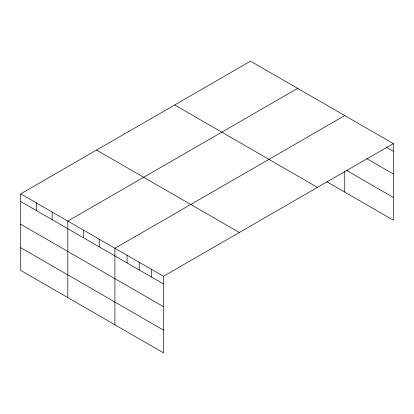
<?xml version="1.0" encoding="UTF-8"?>
<svg xmlns="http://www.w3.org/2000/svg" width="414" height="414" viewBox="0 0 414 414"><rect width="100%" height="100%" fill="white"/><g stroke="black" fill="none" stroke-linecap="round" stroke-linejoin="round"><path stroke-width="0.62" d="M20.7 193.866L163.468 276.288L163.468 352.826L20.7 270.404L20.7 193.866L250.532 61.174L393.3 143.596L393.3 220.134L326.889 181.793M297.645 88.373L67.813 221.066L67.813 297.604M344.758 115.573L114.926 248.265L114.926 324.804M163.468 276.288L393.3 143.596M386.127 147.11L393.3 151.25M366.825 158.697L393.3 173.983M346.414 170.335L393.3 197.406M174.687 104.959L317.455 187.387M96.545 150.075L239.313 232.502M20.7 201.52L163.468 283.947M20.7 224.248L163.468 306.676M20.7 247.67L163.468 330.098M344.758 171.272L344.758 192.112M151.333 269.281L151.333 276.94M139.197 262.279L139.197 269.933M127.062 255.272L127.062 262.926M99.22 239.199L99.22 246.853M83.519 230.132L83.519 237.786M52.107 211.999L52.107 219.653M36.406 202.932L36.406 210.586"/></g></svg>
